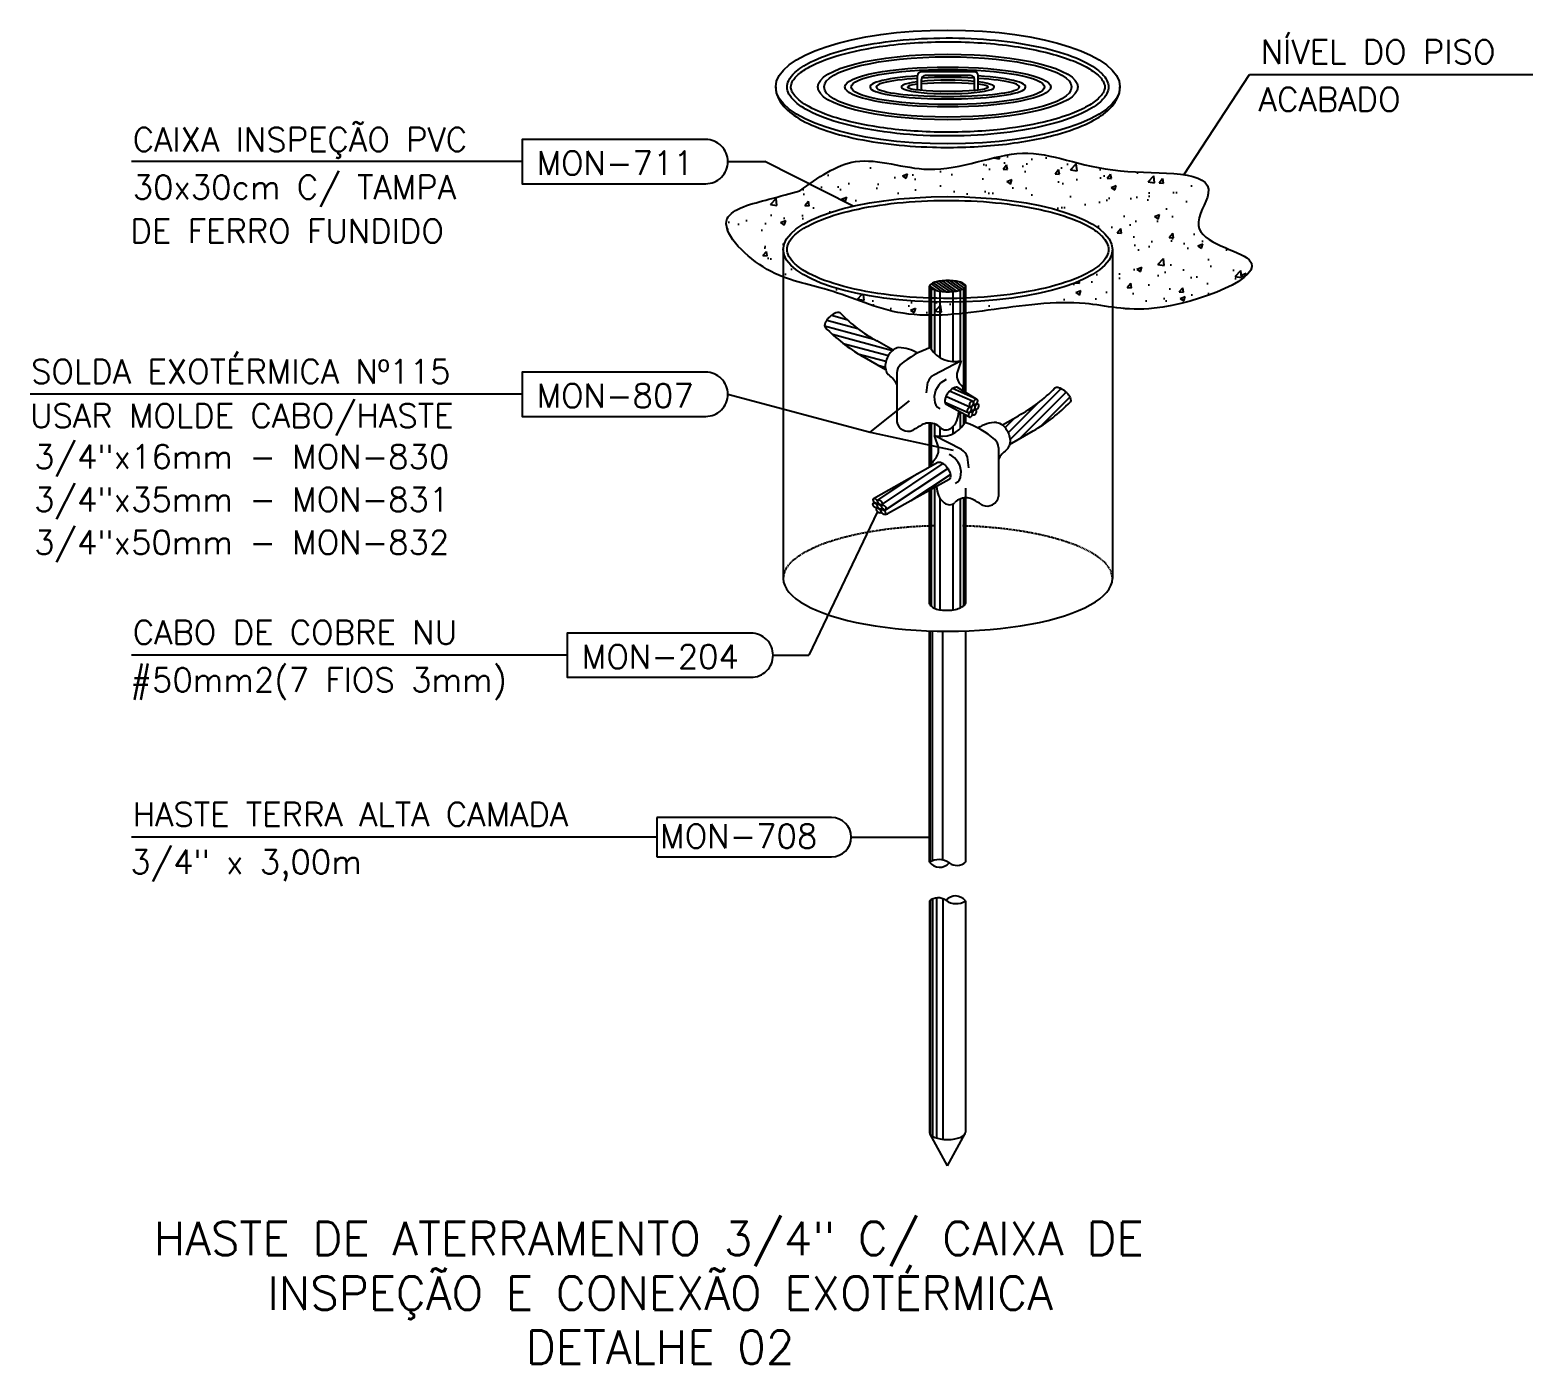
# Model space of a CAD drawing. Extents: x -800 to 12181, y -6101 to 2255.
# Drawn here: x 9597 to 10354, y -157 to 515 of the extents above; entities that cross this region are included whole.
import ezdxf
from ezdxf.enums import TextEntityAlignment as Align

# ---------------------------------------------------------------- set-up
doc = ezdxf.new("R2010")
doc.units = 0
doc.header["$MEASUREMENT"] = 0
doc.linetypes.add('HIDDEN', pattern=[0.375, 0.25, -0.125])
doc.layers.get('0').update_dxf_attribs({"linetype": 'CONTINUOUS'})
for name, color, linetype in [('15', 1, 'CONTINUOUS'), ('25', 2, 'CONTINUOUS'), ('50', 5, 'CONTINUOUS')]:
    doc.layers.add(name, color=color, linetype=linetype)
doc.styles.add('25CL', font='ROMANS.shx', dxfattribs={"height": 2.5})
doc.styles.add('35CL', font='ROMANS.shx', dxfattribs={"height": 3.5})
doc.dimstyles.new('ISO-25', dxfattribs={"dimtxt": 2.5, "dimasz": 2.5, "dimexe": 1.25, "dimexo": 0.625, "dimtad": 1, "dimtxsty": 'Standard', "dimcen": 2.5, "dimadec": 0, "dimazin": 0, "dimtfac": 1, "dimtmove": 0, "dimatfit": 3, "dimfxl": 1, "dimarcsym": 0})

# ---------------------------------------------------------------- blocks, each defined once
blk = doc.blocks.new('*X27')
at = {"color": 0}
for p, q in [((13810.3, -2412.6), (13822.2, -2420.9)), ((13812.8, -2411.3), (13827.1, -2421.3)), ((13815.7, -2410.3), (13831.4, -2421.2)), ((13819, -2409.5), (13835.4, -2421)), ((13822.7, -2409), (13839, -2420.5)), ((13826.7, -2408.8), (13842.3, -2419.7)), ((13831, -2408.8), (13845.2, -2418.7)), ((13835.9, -2409.1), (13847.6, -2417.3)), ((13841.7, -2410.1), (13849.2, -2415.4)), ((13808.7, -2414.5), (13816.5, -2420))]:
    blk.add_line(p, q, dxfattribs=at)

msp = doc.modelspace()

# ---------------------------------------------------------------- hatches: boundary and pattern name
h = msp.add_hatch()
h.set_pattern_fill('AR-CONC', color=256, scale=0.144, style=0)
h.set_pattern_definition([(50, (9574.224, -132.37), (26.2346, -2.29523), [2.7432, -30.1752]), (355, (9574.224, -132.37), (-5.075, 27.51216), [2.19456, -24.14016]), (100.451, (9576.41, -132.561), (21.1597, 25.2168), [2.33136, -25.64496]), (46.184, (9574.224, -125.055), (39.0354, -6.0541), [4.1148, -45.2628]), (96.6356, (9577.477, -125.56), (34.1862, 35.6293), [3.497, -38.4674]), (351.184, (9574.224, -125.055), (34.1863, 35.6292), [3.2918, -36.2102]), (21, (9577.881, -126.884), (21.83254, -14.72623), [2.7432, -30.1752]), (326, (9577.881, -126.884), (8.8995, 26.5231), [2.19456, -24.14016]), (71.4514, (9579.7, -128.11), (30.732, 11.7969), [2.33136, -25.64496]), (37.5, (9574.224, -132.37), (0.44476, 12.17593), [0, -23.84755, 0, -24.50592, 0, -24.2316]), (7.5, (9574.224, -132.37), (9.62203, 14.426), [0, -13.97203, 0, -23.29891, 0, -9.23544]), (327.5, (9566.067, -132.37), (19.52505, -0.82494), [0, -9.144, 0, -28.52928, 0, -37.85616]), (317.5, (9562.41, -132.37), (21.3306, 3.6614), [0, -11.8872, 0, -18.94637, 0, -26.88336])])
edge = h.paths.add_edge_path()
edge.add_spline(control_points=[(10142.265, 375.716), (10148.41, 374.863), (10173.139, 372.706), (10239.744, 398.744), (10176.25, 409.715), (10202.773, 446.406), (10136.453, 439.73), (10099.763, 461.027), (10053.32, 438.779), (10013.578, 455.353), (9993.863, 441.028), (9984.784, 434.43), (9979.89, 433.052), (9968.019, 429.706), (9936.818, 422.291), (9959.91, 398.489), (9973.061, 392.182), (9976.377, 390.903)], knot_values=[52.3027184, 52.3027184, 52.3027184, 52.3027184, 56.4144491, 67.6188944, 74.0413227, 77.5582419, 87.0839502, 97.5536261, 107.5338406, 115.2538356, 121.8449806, 121.8449806, 121.8449806, 125.2263631, 130.0485955, 136.3708763, 138.5568657, 138.5568657, 138.5568657, 138.5568657], degree=3, periodic=0)
edge.add_line((9976.377, 390.903), (9976.377, 404.864))
edge.add_ellipse((10059.321, 404.864), major_axis=(-82.944, 0), ratio=0.3210999, start_angle=180, end_angle=360, ccw=False)
edge.add_line((10142.265, 404.864), (10142.265, 375.716))
edge = h.paths.add_edge_path()
edge.add_ellipse((10059.321, 404.864), major_axis=(-82.944, 0), ratio=0.3210999, start_angle=0, end_angle=180, ccw=False)
edge.add_line((9976.377, 404.864), (9976.377, 390.903))
edge.add_spline(control_points=[(9976.377, 390.903), (9983.368, 388.205), (10001.917, 384.933), (10035.859, 368.697), (10080.371, 374.018), (10118.802, 379.828), (10137.558, 376.37), (10142.265, 375.716)], knot_values=[16.7118851, 16.7118851, 16.7118851, 16.7118851, 21.3198875, 29.4451193, 38.927907, 49.1526271, 52.3027184, 52.3027184, 52.3027184, 52.3027184], degree=3, periodic=0)
edge.add_line((10142.265, 375.716), (10142.265, 404.864))
at = {"layer": '15'}
h = msp.add_hatch(dxfattribs=at)
h.set_pattern_fill('LINE', color=256, scale=0.96, angle=345, style=0)
h.set_pattern_definition([(345, (9574.2238, -151.494), (0.78888, 2.944142), [])])
h.paths.add_polyline_path([(10005.159, 372.724, 0.076248), (10023.611, 358.742), (10031.681, 354.083, 0.0579517), (10030.326, 352.776, 0.0686735), (10028.72, 350.158, 0.0686735), (10027.882, 347.204, 0.0940638), (10028.03, 344.168), (10016.588, 350.774, -0.0701783), (9997.529, 365.58, -0.203014), (9997.202, 366.371, -0.1004937), (9997.515, 367.844, -0.0584631), (9998.34, 369.265, -0.0449512), (9999.768, 370.85, -0.0449512), (10001.456, 372.155, -0.0584631), (10002.934, 372.871, -0.1309401), (10004.878, 373.015, 0.0011682), (10005.125, 372.758, -0.0110225)])
h = msp.add_hatch(dxfattribs=at)
h.set_pattern_fill('LINE', color=256, scale=0.96, angle=45, style=0)
h.set_pattern_definition([(45, (9574.2238, -151.494), (-2.155261, 2.155261), [])])
h.paths.add_polyline_path([(10094.865, 321.037), (10086.796, 316.378, -0.0579517), (10088.15, 315.071, -0.0686735), (10089.756, 312.453, -0.0686735), (10090.594, 309.499, -0.0940638), (10090.446, 306.463), (10102.378, 313.353, 0.0686719), (10120.981, 327.91, 0.1915154), (10121.274, 328.667, 0.1004937), (10120.961, 330.14, 0.0584631), (10120.136, 331.56, 0.0449512), (10118.708, 333.145, 0.0449512), (10117.02, 334.45, 0.0584631), (10115.542, 335.166, 0.1004937), (10114.049, 335.368, 0.1801126), (10113.351, 335.054, -0.0764073)])

# ---------------------------------------------------------------- linework, layer by layer
at = {"layer": '15', "color": 1}
for p, q in [((9844.686, 449.118), (9647.869, 449.118)), ((9948.413, 449.127), (9967.108, 449.113)), ((10011.569, 426.641), (9967.108, 449.113)), ((10051.044, 354.546), (10051.044, 385.179)), ((10052.84, 352.317), (10052.84, 384.356)), ((10055.533, 350.226), (10055.533, 383.776)), ((10062.045, 348.35), (10062.045, 383.676)), ((10065.636, 348.735), (10065.636, 384.356)), ((10067.432, 333.325), (10067.432, 385.179)), ((9844.686, 331.829), (9596.678, 331.829)), ((9948.413, 331.819), (10020.116, 312.703)), ((10020.116, 312.703), (10039.954, 328.455)), ((10065.636, 314.612), (10065.636, 322.521)), ((10067.432, 316.841), (10067.432, 321.5)), ((10020.116, 312.703), (10062.067, 303.611)), ((10051.044, 295.779), (10051.044, 317.284)), ((10052.84, 311.031), (10052.84, 316.832)), ((10055.533, 310.651), (10055.533, 315.117)), ((10062.045, 312.035), (10062.045, 315.779)), ((10051.044, 224.975), (10051.044, 283.833)), ((10052.84, 223.883), (10052.84, 284.846)), ((10023.792, 272.767), (9989.189, 200.271)), ((10055.533, 223.152), (10055.533, 279.196)), ((10062.045, 223.19), (10062.045, 276.71)), ((10065.636, 224.205), (10065.636, 279.127)), ((10067.432, 225.339), (10067.432, 279.579)), ((9867.493, 200.277), (9647.869, 200.277)), ((9971.22, 200.268), (9989.189, 200.271)), ((9912.697, 108.54), (9647.869, 108.54)), ((10010.647, 108.532), (10050.059, 108.537))]:
    msp.add_line(p, q, dxfattribs=at)
at = {"layer": '15'}
for p, q in [((10071.743, 328.35), (10060.189, 333.42)), ((10073.832, 329.393), (10061.704, 334.714)), ((10069.509, 322.546), (10057.836, 327.668)), ((10070.735, 325.218), (10058.345, 330.654)), ((10072.677, 326.349), (10072.03, 326.92)), ((10072.735, 326.649), (10072.095, 327.215)), ((10074.596, 326.897), (10073.943, 327.474)), ((10071.51, 322.797), (10070.781, 323.441)), ((10071.484, 323.655), (10070.984, 324.097)), ((10072.04, 321.387), (10071.623, 321.756)), ((10073.34, 324.002), (10072.753, 324.521)), ((10073.432, 324.2), (10072.838, 324.725)), ((10025.85, 276.145), (10056.992, 296.865)), ((10024.262, 278.62), (10044.265, 291.928)), ((10027.942, 273.605), (10059.285, 294.458)), ((10040.846, 278.259), (10060.623, 291.416)), ((10021.92, 277.115), (10022.456, 277.267)), ((10023.394, 276.8), (10024.329, 277.066)), ((10023.42, 274.609), (10024.173, 274.823)), ((10023.537, 274.425), (10024.3, 274.641)), ((10024.129, 276.358), (10024.772, 276.541)), ((10025.753, 273.9), (10026.583, 274.136)), ((10025.975, 273.689), (10026.796, 273.922)), ((10025.178, 271.989), (10026.016, 272.227)), ((10050.482, 96.17), (10050.482, 212.464)), ((10051.537, 96.665), (10051.537, 212.437)), ((10056.815, 97.04), (10056.815, 212.352)), ((10050.482, 76.728), (10050.482, -41.263)), ((10051.537, 77.352), (10051.537, -42.142)), ((10053.648, 77.953), (10053.648, -43.11)), ((10056.815, 77.543), (10056.815, -43.736))]:
    msp.add_line(p, q, dxfattribs=at)
at = {"layer": '15', "color": 1}
for major_axis, ratio in [((-65.565, 0), 0.2522796), ((-62.405, 0), 0.2435176), ((-51.873, 0), 0.1936223), ((-48.713, 0), 0.1824213)]:
    msp.add_ellipse((10059.321, 486.757), major_axis=major_axis, ratio=ratio, dxfattribs=at)
for major_axis, ratio, start_param, end_param in [((-39.234, 0), 0.1541375, 5.111805, 10.5938983), ((-36.074, 0), 0.1326549, 5.1490795, 10.5563845), ((-23.435, 0), 0.1453311, 5.4213518, 10.2820122), ((-20.275, 0), 0.1040354, 5.5642521, 10.1375749), ((-23.435, 0), 0.1453311, 10.385898, 11.6010071), ((-20.275, 0), 0.1040354, 10.2723053, 11.713484), ((-36.074, 0), 0.1326549, 10.6173718, 11.3712989)]:
    msp.add_ellipse((10059.321, 486.757), major_axis=major_axis, ratio=ratio, start_param=start_param, end_param=end_param, dxfattribs=at)
at = {"layer": '15', "linetype": 'HIDDEN', "ltscale": 2}
for start_param, end_param in [(4.8001899, 6.2831853), (9.424778, 10.9085767)]:
    msp.add_ellipse((10059.321, 238.976), major_axis=(-82.944, 0), ratio=0.3210999, start_param=start_param, end_param=end_param, dxfattribs=at)
at = {"layer": '15', "color": 1}
for points, knots in [([(9978.297, 486.757), (9978.297, 485.603), (9978.591, 484.437), (9979.888, 481.976), (9980.902, 480.691), (9983.702, 478.112), (9985.486, 476.82), (9991.882, 473.09), (9997.551, 470.781), (10011.015, 466.879), (10018.808, 465.282), (10035.623, 462.994), (10044.642, 462.302), (10062.896, 461.906), (10072.127, 462.201), (10089.767, 463.744), (10098.173, 464.991), (10113.207, 468.288), (10119.834, 470.34), (10129.178, 474.385), (10132.459, 476.265), (10136.759, 479.639), (10138.127, 481.114), (10139.748, 483.705), (10140.156, 484.831), (10140.43, 487.018), (10140.305, 488.094), (10139.472, 490.353), (10138.753, 491.535), (10136.626, 493.948), (10135.221, 495.173), (10130.129, 498.702), (10125.536, 500.934), (10114.371, 504.863), (10107.801, 506.565), (10093.331, 509.259), (10085.433, 510.25), (10069.06, 511.423), (10060.588, 511.605), (10043.868, 511.14), (10035.623, 510.494), (10020.14, 508.439), (10012.904, 507.029), (10000.141, 503.592), (9994.614, 501.563), (9986.884, 497.666), (9984.204, 495.873), (9980.788, 492.713), (9979.745, 491.35), (9978.552, 488.914), (9978.297, 487.832), (9978.297, 486.757)], [0, 0, 0, 0, 0.1677464, 0.1677464, 0.3354928, 0.3354928, 0.5032392, 0.5032392, 0.836595, 0.836595, 1.1699508, 1.1699508, 1.5033067, 1.5033067, 1.8366625, 1.8366625, 2.1700183, 2.1700183, 2.5033741, 2.5033741, 2.7531251, 2.7531251, 2.9433063, 2.9433063, 3.101347, 3.101347, 3.2593877, 3.2593877, 3.4174284, 3.4174284, 3.5754691, 3.5754691, 3.8812652, 3.8812652, 4.1870613, 4.1870613, 4.4928574, 4.4928574, 4.7986535, 4.7986535, 5.1044497, 5.1044497, 5.4102458, 5.4102458, 5.7160419, 5.7160419, 5.9490679, 5.9490679, 6.1271488, 6.1271488, 6.2831853, 6.2831853, 6.2831853, 6.2831853]), ([(9980.217, 486.757), (9980.217, 486.105), (9980.34, 485.459), (9980.951, 483.985), (9981.448, 483.162), (9982.925, 481.406), (9983.902, 480.478), (9986.35, 478.596), (9987.816, 477.644), (9993.12, 474.724), (9997.768, 472.821), (10008.647, 469.487), (10014.889, 468.053), (10031.146, 465.333), (10041.679, 464.351), (10063.126, 463.765), (10074.038, 464.163), (10092.664, 466.083), (10100.605, 467.388), (10112.973, 470.316), (10117.792, 471.786), (10125.328, 474.718), (10128.263, 476.141), (10133.039, 479.04), (10134.865, 480.517), (10136.961, 482.827), (10137.538, 483.706), (10138.256, 485.28), (10138.408, 485.978), (10138.437, 487.175), (10138.368, 487.685), (10138.015, 488.821), (10137.73, 489.436), (10136.87, 490.762), (10136.296, 491.47), (10134.212, 493.546), (10132.33, 494.963), (10127.556, 497.725), (10124.671, 499.077), (10114.211, 503.064), (10105.054, 505.358), (10084.519, 508.538), (10073.148, 509.432), (10050.247, 509.647), (10038.727, 508.967), (10019.46, 506.414), (10011.404, 504.769), (10000.15, 501.474), (9996.244, 500.042), (9990.103, 497.223), (9987.713, 495.854), (9983.927, 493.131), (9982.548, 491.78), (9981.067, 489.745), (9980.69, 488.996), (9980.294, 487.772), (9980.217, 487.268), (9980.217, 486.757)], [0, 0, 0, 0, 0.1318937, 0.1318937, 0.2637874, 0.2637874, 0.3956811, 0.3956811, 0.5275748, 0.5275748, 0.8091868, 0.8091868, 1.0907987, 1.0907987, 1.4860217, 1.4860217, 1.8812447, 1.8812447, 2.205812, 2.205812, 2.4520377, 2.4520377, 2.6551775, 2.6551775, 2.8583174, 2.8583174, 2.9962981, 2.9962981, 3.1342788, 3.1342788, 3.2405976, 3.2405976, 3.3469165, 3.3469165, 3.4532353, 3.4532353, 3.6476827, 3.6476827, 3.84213, 3.84213, 4.2627147, 4.2627147, 4.6832994, 4.6832994, 5.103884, 5.103884, 5.4513434, 5.4513434, 5.6732161, 5.6732161, 5.863463, 5.863463, 6.0537099, 6.0537099, 6.1799283, 6.1799283, 6.2831853, 6.2831853, 6.2831853, 6.2831853])]:
    msp.add_open_spline(points, degree=3, knots=knots, dxfattribs=at)
at = {"layer": '25', "color": 2}
for p, q in [((10044.064, 485.368), (10044.064, 492.517)), ((10072.74, 494.437), (10045.984, 494.437)), ((10070.82, 492.517), (10047.904, 492.517)), ((10074.66, 485.378), (10074.66, 492.517)), ((10045.984, 485.169), (10045.984, 490.597)), ((10072.74, 485.176), (10072.74, 490.597)), ((9976.377, 404.864), (9976.377, 238.976)), ((10142.265, 404.864), (10142.265, 238.976)), ((10031.681, 354.083), (10023.611, 358.742)), ((10028.035, 344.165), (10016.098, 351.057)), ((10073.832, 329.393), (10064.264, 335.271)), ((10070.245, 320.221), (10058.432, 326.616)), ((10086.796, 316.378), (10094.865, 321.037)), ((10090.441, 306.46), (10102.378, 313.353)), ((10021.908, 279.255), (10054.212, 297.566)), ((10000.759, 118.436), (9912.697, 118.436)), ((9912.697, 118.436), (9912.697, 98.644)), ((9912.697, 98.644), (10000.759, 98.644))]:
    msp.add_line(p, q, dxfattribs=at)
at = {"layer": '25'}
for p, q in [((10050.147, 355.201), (10050.147, 386.353)), ((10068.33, 332.773), (10068.33, 386.353)), ((10052.277, 341.622), (10066.045, 348.843)), ((10066.045, 348.843), (10063.839, 342.303)), ((10033.65, 342.671), (10033.65, 317.992)), ((10048.61, 332.533), (10049.213, 337.922)), ((10068.33, 317.497), (10068.33, 320.99)), ((10050.147, 295.272), (10050.147, 317.349)), ((10066.2, 303.917), (10052.432, 311.138)), ((10052.432, 311.138), (10054.637, 304.598)), ((10084.826, 304.966), (10084.826, 280.287)), ((10069.866, 294.829), (10069.264, 300.217)), ((10060.045, 288.911), (10028.93, 271.647)), ((10050.147, 226.077), (10050.147, 283.326)), ((10068.33, 226.51), (10068.33, 284.553)), ((10068.33, 226.51), (10068.33, 279.644)), ((10027.712, 271.301), (10028.93, 271.647)), ((10050.059, 95.922), (10050.059, 212.476)), ((10068.242, 212.466), (10068.242, 95.922)), ((10050.059, 76.397), (10050.059, -40.147)), ((10068.242, 76.397), (10068.242, -40.147)), ((10059.151, -57.131), (10050.211, -40.844)), ((10059.151, -57.131), (10068.091, -40.844))]:
    msp.add_line(p, q, dxfattribs=at)
for points in [[(9948.413, 449.127, 0.4142136), (9937.289, 460.251), (9844.686, 460.251), (9844.686, 437.985), (9937.289, 437.985, 0.4142136), (9948.413, 449.109)], [(9997.495, 365.615, 0.0110683), (9997.529, 365.58, 0.1004937)], [(10031.681, 354.083, 0.0579517), (10030.326, 352.776, 0.0686735), (10028.72, 350.158, 0.0686735), (10027.882, 347.204, 0.0940638), (10028.03, 344.168, 0.032944)], [(10034.628, 355.352, 0.1384027), (10031.681, 354.083, 0.0805667)], [(9948.413, 331.838, 0.4142136), (9937.289, 342.962), (9844.686, 342.962), (9844.686, 320.695), (9937.289, 320.695, 0.4142136), (9948.413, 331.819)], [(10028.035, 344.165, 0.0238382), (10028.204, 343.631, 0.2026172)], [(10120.981, 327.91, -0.0110683), (10120.948, 327.875, -0.1004937)], [(10083.848, 317.647, -0.1384027), (10086.796, 316.378, -0.0805667)], [(10086.796, 316.378, -0.0579517), (10088.15, 315.071, -0.0686735), (10089.756, 312.453, -0.0686735), (10090.594, 309.499, -0.0940638), (10090.446, 306.463, -0.032944)], [(10090.441, 306.46, -0.0238382), (10090.273, 305.926, -0.2026172)], [(10050.147, 226.077, -0.0215479), (10050.788, 225.206, 0.0992271), (10052.994, 223.822, 0.0567069), (10055.752, 223.12, 0.0433588), (10059.465, 222.937, 0.0433588), (10063.154, 223.397, 0.0567069), (10065.851, 224.303, 0.0992271), (10067.948, 225.848, 0.107905), (10068.33, 226.51)], [(9971.22, 200.287, 0.4142136), (9960.096, 211.411), (9867.493, 211.411), (9867.493, 189.144), (9960.096, 189.144, 0.4142136), (9971.22, 200.268)], [(10050.059, -40.147, 0.2007629), (10050.562, -41.347, 0.0979588), (10052.722, -42.772, 0.055088), (10055.446, -43.548, 0.0419149), (10059.151, -43.86, 0.0419149), (10062.856, -43.548, 0.055088), (10065.58, -42.772, 0.0979588), (10067.74, -41.347, 0.2007629), (10068.242, -40.147, 0.2007629)]]:
    msp.add_lwpolyline(points, format="xyb", dxfattribs=at)
for points in [[(10050.147, 386.353, 0.2366453), (10050.573, 385.503, 0.0855567), (10052.809, 384.365, 0.0431563), (10055.508, 383.78, 0.0318609), (10059.238, 383.542, 0.0318609), (10062.968, 383.78, 0.0431563), (10065.667, 384.365, 0.0855567), (10067.903, 385.503, 0.2366453), (10068.33, 386.353, 0.2366453), (10067.903, 387.203, 0.0855567), (10065.667, 388.341, 0.0431563), (10062.968, 388.927, 0.0318609), (10059.238, 389.165, 0.0318609), (10055.508, 388.927, 0.0431563), (10052.809, 388.341, 0.0855567), (10050.573, 387.203, 0.2366453)], [(10070.699, 325.582, -0.1664618), (10070.477, 325.764, -0.1055332), (10070.327, 326.183, -0.0682971), (10070.329, 326.663, -0.0544683), (10070.476, 327.244, -0.0544683), (10070.746, 327.78, -0.0682971), (10071.059, 328.144, -0.1055332), (10071.447, 328.362, -0.1664618), (10071.734, 328.354, -0.1664618), (10071.955, 328.172, -0.1055332), (10072.105, 327.753, -0.0682971), (10072.104, 327.274, -0.0544683), (10071.956, 326.692, -0.0544683), (10071.687, 326.156, -0.0682971), (10071.374, 325.793, -0.1055332), (10070.986, 325.574, -0.1664618)], [(10071.577, 323.607, -0.1664618), (10071.355, 323.789, -0.1055332), (10071.206, 324.208, -0.0682971), (10071.207, 324.688, -0.0544683), (10071.355, 325.269, -0.0544683), (10071.624, 325.805, -0.0682971), (10071.937, 326.168, -0.1055332), (10072.325, 326.387, -0.1664618), (10072.612, 326.379, -0.1664618), (10072.834, 326.197, -0.1055332), (10072.984, 325.778, -0.0682971), (10072.982, 325.298, -0.0544683), (10072.835, 324.717, -0.0544683), (10072.565, 324.181, -0.0682971), (10072.252, 323.818, -0.1055332), (10071.864, 323.599, -0.1664618)], [(10072.797, 326.621, -0.1664618), (10072.575, 326.803, -0.1055332), (10072.425, 327.222, -0.0682971), (10072.427, 327.701, -0.0544683), (10072.574, 328.283, -0.0544683), (10072.844, 328.819, -0.0682971), (10073.157, 329.182, -0.1055332), (10073.545, 329.4, -0.1664618), (10073.832, 329.393, -0.1664618), (10074.053, 329.211, -0.1055332), (10074.203, 328.791, -0.0682971), (10074.202, 328.312, -0.0544683), (10074.054, 327.73, -0.0544683), (10073.785, 327.194, -0.0682971), (10073.472, 326.831, -0.1055332), (10073.084, 326.613, -0.1664618)], [(10073.432, 324.2, -0.1664618), (10073.21, 324.382, -0.1055332), (10073.06, 324.802, -0.0682971), (10073.062, 325.281, -0.0544683), (10073.209, 325.863, -0.0544683), (10073.479, 326.399, -0.0682971), (10073.792, 326.762, -0.1055332), (10074.18, 326.98, -0.1664618), (10074.466, 326.972, -0.1664618), (10074.688, 326.79, -0.1055332), (10074.838, 326.371, -0.0682971), (10074.837, 325.892, -0.0544683), (10074.689, 325.31, -0.0544683), (10074.419, 324.774, -0.0682971), (10074.107, 324.411, -0.1055332), (10073.719, 324.193, -0.1664618)], [(10069.594, 322.503, -0.1664618), (10069.373, 322.685, -0.1055332), (10069.223, 323.104, -0.0682971), (10069.224, 323.583, -0.0544683), (10069.372, 324.165, -0.0544683), (10069.641, 324.701, -0.0682971), (10069.954, 325.064, -0.1055332), (10070.342, 325.283, -0.1664618), (10070.629, 325.275, -0.1664618), (10070.851, 325.093, -0.1055332), (10071.001, 324.674, -0.0682971), (10070.999, 324.194, -0.0544683), (10070.852, 323.613, -0.0544683), (10070.582, 323.077, -0.0682971), (10070.269, 322.714, -0.1055332), (10069.881, 322.495, -0.1664618)], [(10072.189, 321.295, -0.1664618), (10071.967, 321.477, -0.1055332), (10071.818, 321.896, -0.0682971), (10071.819, 322.375, -0.0544683), (10071.967, 322.957, -0.0544683), (10072.236, 323.493, -0.0682971), (10072.549, 323.856, -0.1055332), (10072.937, 324.074, -0.1664618), (10073.224, 324.067, -0.1664618), (10073.446, 323.885, -0.1055332), (10073.596, 323.465, -0.0682971), (10073.594, 322.986, -0.0544683), (10073.447, 322.404, -0.0544683), (10073.177, 321.868, -0.0682971), (10072.864, 321.505, -0.1055332), (10072.476, 321.287, -0.1664618)], [(10021.762, 277.039, -0.1664618), (10022.035, 277.128, -0.1055332), (10022.469, 277.028, -0.0682971), (10022.871, 276.767, -0.0544683), (10023.281, 276.329, -0.0544683), (10023.587, 275.813, -0.0682971), (10023.724, 275.354, -0.1055332), (10023.698, 274.909, -0.1664618), (10023.537, 274.672, -0.1664618), (10023.264, 274.583, -0.1055332), (10022.83, 274.683, -0.0682971), (10022.427, 274.944, -0.0544683), (10022.017, 275.382, -0.0544683), (10021.712, 275.898, -0.0682971), (10021.575, 276.357, -0.1055332), (10021.6, 276.802, -0.1664618)], [(10023.537, 274.425, -0.1664618), (10023.81, 274.513, -0.1055332), (10024.244, 274.413, -0.0682971), (10024.646, 274.153, -0.0544683), (10025.056, 273.715, -0.0544683), (10025.362, 273.198, -0.0682971), (10025.499, 272.739, -0.1055332), (10025.473, 272.294, -0.1664618), (10025.312, 272.057, -0.1664618), (10025.039, 271.969, -0.1055332), (10024.605, 272.069, -0.0682971), (10024.202, 272.329, -0.0544683), (10023.792, 272.767, -0.0544683), (10023.487, 273.283, -0.0682971), (10023.35, 273.743, -0.1055332), (10023.376, 274.187, -0.1664618)], [(10024.039, 276.306, -0.1664618), (10024.312, 276.394, -0.1055332), (10024.746, 276.294, -0.0682971), (10025.148, 276.034, -0.0544683), (10025.558, 275.596, -0.0544683), (10025.864, 275.08, -0.0682971), (10026.001, 274.62, -0.1055332), (10025.975, 274.176, -0.1664618), (10025.814, 273.939, -0.1664618), (10025.541, 273.85, -0.1055332), (10025.107, 273.95, -0.0682971), (10024.704, 274.21, -0.0544683), (10024.294, 274.648, -0.0544683), (10023.989, 275.165, -0.0682971), (10023.852, 275.624, -0.1055332), (10023.877, 276.069, -0.1664618)], [(10024.18, 278.571, -0.1664618), (10024.453, 278.66, -0.1055332), (10024.887, 278.559, -0.0682971), (10025.289, 278.299, -0.0544683), (10025.699, 277.861, -0.0544683), (10026.005, 277.345, -0.0682971), (10026.142, 276.886, -0.1055332), (10026.116, 276.441, -0.1664618), (10025.955, 276.204, -0.1664618), (10025.682, 276.115, -0.1055332), (10025.248, 276.215, -0.0682971), (10024.845, 276.475, -0.0544683), (10024.435, 276.914, -0.0544683), (10024.13, 277.43, -0.0682971), (10023.993, 277.889, -0.1055332), (10024.018, 278.334, -0.1664618)], [(10025.917, 273.652, -0.1664618), (10026.19, 273.741, -0.1055332), (10026.624, 273.641, -0.0682971), (10027.026, 273.381, -0.0544683), (10027.436, 272.943, -0.0544683), (10027.742, 272.426, -0.0682971), (10027.879, 271.967, -0.1055332), (10027.853, 271.522, -0.1664618), (10027.692, 271.285, -0.1664618), (10027.419, 271.197, -0.1055332), (10026.985, 271.297, -0.0682971), (10026.582, 271.557, -0.0544683), (10026.172, 271.995, -0.0544683), (10025.867, 272.511, -0.0682971), (10025.73, 272.971, -0.1055332), (10025.756, 273.415, -0.1664618)], [(10026.175, 275.979, -0.1664618), (10026.448, 276.067, -0.1055332), (10026.882, 275.967, -0.0682971), (10027.285, 275.707, -0.0544683), (10027.695, 275.269, -0.0544683), (10028.001, 274.753, -0.0682971), (10028.137, 274.293, -0.1055332), (10028.112, 273.849, -0.1664618), (10027.95, 273.612, -0.1664618), (10027.677, 273.523, -0.1055332), (10027.244, 273.623, -0.0682971), (10026.841, 273.883, -0.0544683), (10026.431, 274.321, -0.0544683), (10026.125, 274.838, -0.0682971), (10025.989, 275.297, -0.1055332), (10026.014, 275.742, -0.1664618)]]:
    msp.add_lwpolyline(points, format="xyb", close=True, dxfattribs=at)
at = {"layer": '25', "color": 2}
for points in [[(10005.159, 372.724, 0.1915154), (10004.427, 373.072, 0.1004937), (10002.934, 372.871, 0.0584631), (10001.456, 372.155, 0.0449512), (9999.768, 370.85, 0.0449512), (9998.34, 369.265, 0.0584631), (9997.515, 367.844, 0.1004937), (9997.202, 366.371, 0.1915154), (9997.495, 365.615, 0.1915154)], [(10064.264, 335.271, 0.1221516), (10063.608, 335.384, 0.1041509), (10062.12, 334.955, 0.0648344), (10060.754, 333.986, 0.0509875), (10059.348, 332.39, 0.0509875), (10058.295, 330.542, 0.0648344), (10057.821, 328.935, 0.1041509), (10057.898, 327.389, 0.1749892), (10058.432, 326.616, 0.1749892)], [(10113.317, 335.019, -0.1915154), (10114.049, 335.368, -0.1004937), (10115.542, 335.166, -0.0584631), (10117.02, 334.45, -0.0449512), (10118.708, 333.145, -0.0449512), (10120.136, 331.56, -0.0584631), (10120.961, 330.14, -0.1004937), (10121.274, 328.667, -0.1915154), (10120.981, 327.91, -0.1915154)], [(10054.212, 297.566, -0.1221516), (10054.868, 297.679, -0.1041509), (10056.356, 297.251, -0.0648344), (10057.722, 296.281, -0.0509875), (10059.128, 294.685, -0.0509875), (10060.181, 292.837, -0.0648344), (10060.656, 291.23, -0.1041509), (10060.578, 289.684, -0.1749892), (10060.045, 288.911, -0.1749892)]]:
    msp.add_lwpolyline(points, format="xyb", dxfattribs=at)
for points in [[(10070.245, 320.221, -0.1664618), (10070.023, 320.403, -0.1055332), (10069.873, 320.822, -0.0682971), (10069.875, 321.302, -0.0544683), (10070.022, 321.883, -0.0544683), (10070.292, 322.419, -0.0682971), (10070.605, 322.782, -0.1055332), (10070.993, 323.001, -0.1664618), (10071.279, 322.993, -0.1664618), (10071.501, 322.811, -0.1055332), (10071.651, 322.392, -0.0682971), (10071.65, 321.912, -0.0544683), (10071.502, 321.331, -0.0544683), (10071.233, 320.795, -0.0682971), (10070.92, 320.432, -0.1055332), (10070.532, 320.213, -0.1664618)], [(10021.908, 279.255, -0.1664618), (10022.181, 279.344, -0.1055332), (10022.614, 279.244, -0.0682971), (10023.017, 278.984, -0.0544683), (10023.427, 278.546, -0.0544683), (10023.733, 278.029, -0.0682971), (10023.87, 277.57, -0.1055332), (10023.844, 277.125, -0.1664618), (10023.683, 276.888, -0.1664618), (10023.41, 276.8, -0.1055332), (10022.976, 276.9, -0.0682971), (10022.573, 277.16, -0.0544683), (10022.163, 277.598, -0.0544683), (10021.857, 278.114, -0.0682971), (10021.721, 278.574, -0.1055332), (10021.746, 279.018, -0.1664618)]]:
    msp.add_lwpolyline(points, format="xyb", close=True, dxfattribs=at)
for centre, radius, start, end in [((10045.984, 492.517), 1.92, 90, 180), ((10047.904, 490.597), 1.92, 90, 180), ((10070.82, 490.597), 1.92, 0, 90), ((10072.74, 492.517), 1.92, 0, 90), ((10059.962, 425.883), 76.35, 224.127343, 241.568351), ((10059.543, 425.741), 86.401, 224.098323, 239.8121), ((10070.763, 341.522), 6.967, 173.571643, 229.925984), ((10064.931, 334.59), 2.092, 334.774249, 49.925984), ((10058.514, 388.178), 76.35, 298.431649, 315.872657), ((10057.73, 329.096), 5.206, 180.506673, 241.622712), ((10058.933, 388.036), 86.401, 300.1879, 315.901677), ((10054.369, 322.842), 10.431, 309.596349, 0.851111), ((10047.714, 303.818), 6.967, 310.074016, 6.428357), ((10053.546, 296.885), 2.092, 130.074016, 202.408678), ((10060.746, 291.391), 5.206, 298.377288, 359.493327), ((10064.107, 285.137), 10.431, 179.148889, 230.403651), ((10000.759, 108.548), 9.888, 0, 90), ((10000.759, 108.532), 9.888, 270, 0)]:
    msp.add_arc(centre, radius, start, end, dxfattribs=at)
at = {"layer": '25'}
for centre, radius, start, end in [((10034.39, 337.603), 17.751, 57.341483, 89.230233), ((10064.401, 313.5), 44.071, 108.871639, 130.972687), ((10050.321, 354.692), 0.539, 30.677251, 108.871639), ((10062.411, 361.864), 13.519, 210.677251, 285.591363), ((10032.555, 344.959), 4.549, 196.977438, 231.090167), ((10022.29, 331.12), 12.686, 26.025373, 54.276458), ((10039.036, 342.707), 5.386, 130.972687, 180.385741), ((10056.25, 335.213), 7.541, 121.801868, 158.952798), ((10062.417, 330.055), 9.944, 112.842236, 185.798543), ((10039.27, 318.882), 5.691, 188.994269, 294.162035), ((10039.271, 318.682), 5.508, 295.003307, 302.210997), ((10081.358, 251.877), 73.449, 118.560486, 122.210997), ((10050.025, 309.442), 7.909, 95.744927, 118.560486), ((10050.025, 309.442), 7.909, 45.148944, 95.744927), ((10056.065, 324.159), 13.519, 254.408637, 329.322749), ((10058.444, 317.905), 4.03, 225.148944, 309.690827), ((10068.155, 316.987), 0.539, 71.128361, 149.322749), ((10054.075, 275.795), 44.071, 49.027313, 71.128361), ((10084.086, 299.898), 17.751, 90.769767, 122.658517), ((10062.226, 297.508), 7.541, 21.047202, 58.198132), ((10079.44, 305.002), 5.386, 359.614259, 49.027313), ((10096.186, 293.415), 12.686, 125.723542, 153.974627), ((10085.922, 307.254), 4.549, 308.909833, 343.022562), ((10056.059, 292.35), 9.944, 354.201457, 67.157764), ((10060.032, 280.2), 4.03, 230.309173, 314.851056), ((10068.452, 271.737), 7.909, 84.255073, 134.851056), ((10068.452, 271.737), 7.909, 61.439514, 84.255073), ((10037.118, 214.172), 73.449, 57.789003, 61.439514), ((10079.205, 280.977), 5.508, 237.789003, 244.996693), ((10079.206, 281.177), 5.691, 245.837965, 351.005731), ((10054.777, 88.384), 8.892, 54.152375, 122.038203), ((10055.156, 99.793), 6.4, 217.217804, 318.972775), ((10063.903, 101.016), 6.692, 234.152375, 310.425048), ((10054.399, 71.303), 6.692, 54.152375, 130.425048), ((10063.146, 72.526), 6.4, 37.217804, 138.972775), ((10063.525, 83.935), 8.892, 234.152375, 302.038203)]:
    msp.add_arc(centre, radius, start, end, dxfattribs=at)
at = {"layer": '25', "color": 2}
for centre, major_axis, ratio in [((10059.32, 486.755), (-86.783, 0.002), 0.3306836), ((10059.321, 404.864), (-82.944, 0), 0.3210999)]:
    msp.add_ellipse(centre, major_axis=major_axis, ratio=ratio, dxfattribs=at)
msp.add_ellipse((10059.321, 238.976), major_axis=(-82.944, 0), ratio=0.3210999, start_param=6.2831853, end_param=9.424778, dxfattribs=at)
for points, knots in [([(9972.537, 486.757), (9972.537, 485.065), (9972.892, 483.381), (9974.194, 480.222), (9975.131, 478.745), (9977.446, 475.984), (9978.827, 474.696), (9983.661, 470.968), (9987.768, 468.744), (9997.483, 464.771), (10003.092, 463.03), (10015.477, 460.105), (10022.25, 458.921), (10036.504, 457.181), (10043.983, 456.625), (10062.763, 456.066), (10074.169, 456.463), (10095.657, 458.663), (10105.728, 460.463), (10120.492, 464.537), (10125.897, 466.506), (10134.121, 470.546), (10137.242, 472.521), (10141.503, 476.26), (10142.961, 477.916), (10144.948, 481.219), (10145.59, 482.823), (10146.035, 485.238), (10146.103, 485.995), (10146.103, 486.752)], [0, 0, 0, 0, 0.1315331, 0.1315331, 0.2630661, 0.2630661, 0.3945992, 0.3945992, 0.6655498, 0.6655498, 0.9365004, 0.9365004, 1.207451, 1.207451, 1.4784015, 1.4784015, 1.8795036, 1.8795036, 2.2806058, 2.2806058, 2.5626952, 2.5626952, 2.7907916, 2.7907916, 2.9507722, 2.9507722, 3.0826022, 3.0826022, 3.1414675, 3.1414675, 3.1414675, 3.1414675]), ([(9978.297, 404.864), (9978.297, 403.709), (9978.591, 402.543), (9979.888, 400.083), (9980.902, 398.797), (9983.702, 396.218), (9985.486, 394.927), (9991.882, 391.196), (9997.551, 388.887), (10011.015, 384.985), (10018.808, 383.388), (10035.623, 381.1), (10044.642, 380.409), (10062.896, 380.013), (10072.127, 380.308), (10089.767, 381.85), (10098.173, 383.098), (10113.207, 386.395), (10119.834, 388.446), (10129.178, 392.491), (10132.459, 394.371), (10136.759, 397.745), (10138.127, 399.221), (10139.748, 401.812), (10140.156, 402.937), (10140.43, 405.125), (10140.305, 406.2), (10139.472, 408.459), (10138.753, 409.641), (10136.626, 412.054), (10135.221, 413.28), (10130.129, 416.809), (10125.536, 419.04), (10114.371, 422.969), (10107.801, 424.672), (10093.331, 427.365), (10085.433, 428.356), (10069.06, 429.529), (10060.588, 429.711), (10043.868, 429.247), (10035.623, 428.601), (10020.14, 426.545), (10012.904, 425.135), (10000.141, 421.698), (9994.614, 419.669), (9986.884, 415.772), (9984.204, 413.98), (9980.788, 410.819), (9979.745, 409.456), (9978.552, 407.02), (9978.297, 405.938), (9978.297, 404.864)], [0, 0, 0, 0, 0.1677464, 0.1677464, 0.3354928, 0.3354928, 0.5032392, 0.5032392, 0.836595, 0.836595, 1.1699508, 1.1699508, 1.5033067, 1.5033067, 1.8366625, 1.8366625, 2.1700183, 2.1700183, 2.5033741, 2.5033741, 2.7531251, 2.7531251, 2.9433063, 2.9433063, 3.101347, 3.101347, 3.2593877, 3.2593877, 3.4174284, 3.4174284, 3.5754691, 3.5754691, 3.8812652, 3.8812652, 4.1870613, 4.1870613, 4.4928574, 4.4928574, 4.7986535, 4.7986535, 5.1044497, 5.1044497, 5.4102458, 5.4102458, 5.7160419, 5.7160419, 5.9490679, 5.9490679, 6.1271488, 6.1271488, 6.2831853, 6.2831853, 6.2831853, 6.2831853])]:
    msp.add_open_spline(points, degree=3, knots=knots, dxfattribs=at)
msp.add_spline([(9984.784, 434.43), (9969.127, 430.151), (9948.137, 420.396), (9966.198, 396.009), (9996.912, 385.046), (10034.053, 373.146), (10079.559, 374.163), (10128.516, 377.618), (10163.287, 375.182), (10211.187, 399.637), (10185.641, 416.892), (10190.618, 433.023), (10146.361, 444.51), (10096.887, 453.333), (10049.664, 445.278), (10012.807, 449.113), (9984.784, 434.43)], degree=3, dxfattribs=at)

# ---------------------------------------------------------------- block references
at = {"layer": '15', "xscale": 0.4488678233701648, "yscale": 0.4488678233783503, "zscale": 0.4488678233783999}
msp.add_blockref('*X27', (3851.879, 1470.375), dxfattribs=at)

# ---------------------------------------------------------------- texts
at = {"layer": '25', "style": '25CL'}
for s, p in [('NÍVEL DO PISO', (10217.057, 498.46)), ('ACABADO', (10215.99, 474.537)), ('CAIXA INSPEÇÃO PVC', (9648.399, 454.267)), ('MON-711', (9852.042, 442.443)), ('30x30cm C/ TAMPA', (9648.399, 430.267)), ('DE FERRO FUNDIDO', (9647.331, 408.128)), ('SOLDA EXOTÉRMICA Nº115', (9597.208, 337.356)), ('MON-807', (9852.042, 325.154)), ('USAR MOLDE CABO/HASTE', (9596.678, 315.029)), ('3/4"x16mm - MON-830', (9598.728, 294.403)), ('3/4"x35mm - MON-831', (9598.728, 272.803)), ('3/4"x50mm - MON-832', (9598.728, 251.203)), ('CABO DE COBRE NU', (9648.399, 205.805)), ('MON-204', (9874.849, 193.602)), ('#50mm2(7 FIOS 3mm)', (9647.331, 181.881)), ('HASTE TERRA ALTA CAMADA', (9648.399, 114.067)), ('MON-708', (9914.347, 103.102)), ('3/4" x 3,00m', (9647.217, 90.144))]:
    msp.add_text(s, height=12, dxfattribs=at).set_placement(p)
at = {"layer": '50', "style": '35CL'}
for s, p in [('HASTE DE ATERRAMENTO 3/4" C/ CAIXA DE ', (9914.323, -93.69)), ('INSPEÇÃO E CONEXÃO EXOTÉRMICA', (9914.323, -121.264)), ('DETALHE 02', (9914.323, -148.598))]:
    msp.add_text(s, height=16.8, dxfattribs=at).set_placement(p, align=Align.MIDDLE_CENTER)

# ---------------------------------------------------------------- leaders
at = {"layer": '15'}
msp.add_leader([(10178.334, 442.509), (10211.335, 493.017), (10354.269, 493.017)], dimstyle='ISO-25', dxfattribs=at)

doc.saveas('drawing.dxf')
